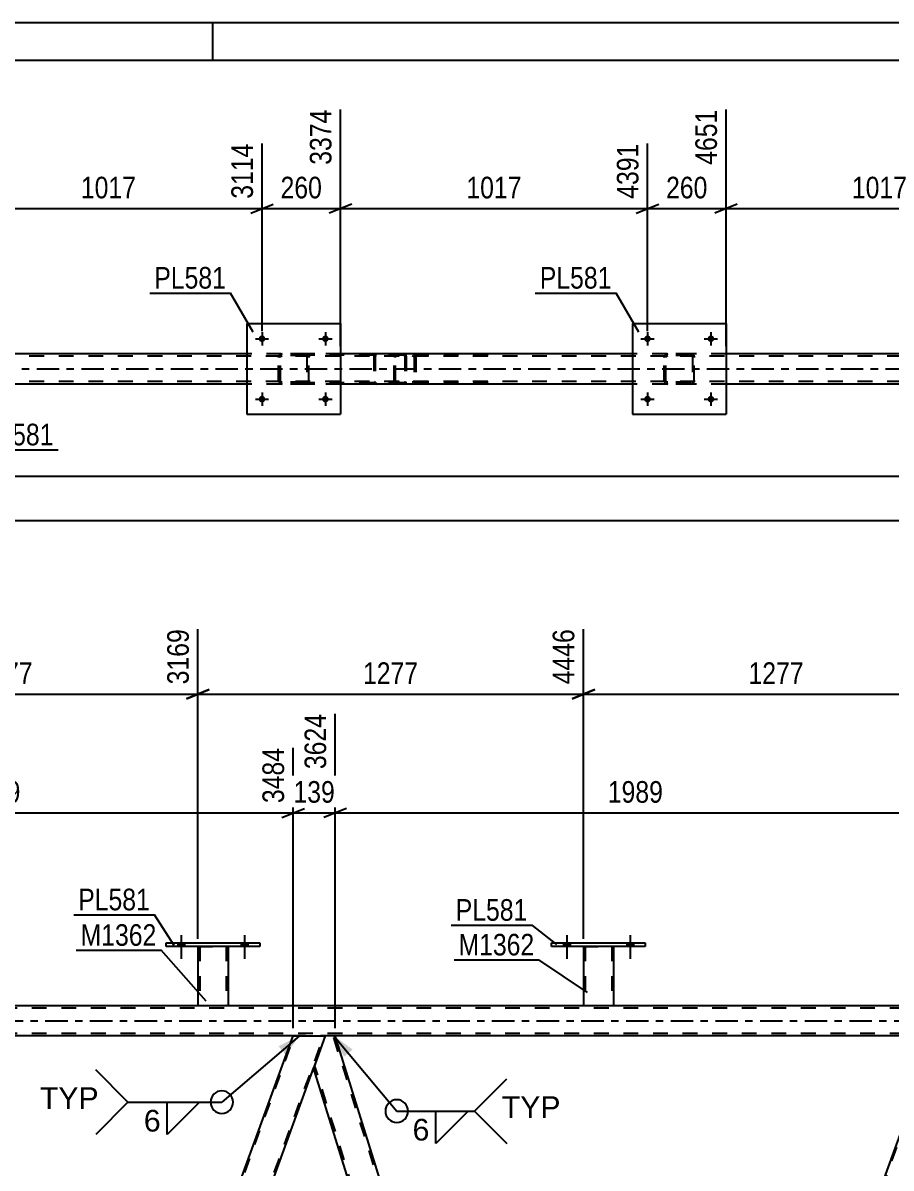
# Model space of a CAD drawing. Header units: millimetres. Extents: x 0 to 841, y 0 to 594.
# Drawn here: x 185.8 to 300.9, y 442.3 to 594 of the extents above; entities that cross this region are included whole.
import ezdxf

# ---------------------------------------------------------------- set-up
doc = ezdxf.new("R2010")
doc.units = ezdxf.units.MM
doc.linetypes.add('DXK_LINE_DOT2', pattern=[3.9198, 1.9599, -1.9599])
doc.linetypes.add('DXK_LINE_DOT3', pattern=[5.9187, 2.979, -0.9799, 0.9799, -0.9799])
doc.styles.add('Arial', font='ARIAL.TTF', dxfattribs={"height": 0.2})
doc.styles.add('Arial Narrow', font='ARIALN.TTF', dxfattribs={"height": 0.2})

# ---------------------------------------------------------------- blocks, each defined once
blk = doc.blocks.new('Unknown-318885327-1133')
at = {"color": 5, "linetype": 'Continuous'}
for p, q in [((841, 594), (0, 594)), ((211, 589), (211, 594)), ((836, 589), (5, 589))]:
    blk.add_line(p, q, dxfattribs=at)
blk = doc.blocks.new('Part-318885327-2967 - 2884')
at = {"color": 7, "linetype": 'DXK_LINE_DOT2'}
for p, q in [((270.78, 549.69), (270.82, 549.87)), ((270.82, 549.87), (270.78, 549.69)), ((270.78, 546.65), (270.78, 549.69)), ((271.02, 549.69), (271.04, 549.78)), ((271.02, 546.65), (271.02, 549.69)), ((271.04, 549.78), (271.09, 549.86)), ((271.08, 550.13), (271.26, 550.17)), ((271.26, 550.17), (271.08, 550.13)), ((271.09, 549.86), (271.17, 549.91)), ((271.17, 549.91), (271.26, 549.93)), ((274.3, 550.17), (271.26, 550.17)), ((274.3, 549.93), (271.26, 549.93)), ((274.3, 550.17), (274.48, 550.13)), ((274.48, 550.13), (274.3, 550.17)), ((274.3, 549.93), (274.39, 549.91)), ((274.39, 549.91), (274.47, 549.86)), ((274.47, 549.86), (274.52, 549.78)), ((274.52, 549.78), (274.54, 549.69)), ((274.54, 549.69), (274.54, 546.65)), ((274.74, 549.87), (274.78, 549.69)), ((274.78, 549.69), (274.74, 549.87)), ((274.78, 546.65), (274.78, 549.69)), ((270.82, 546.46), (270.78, 546.65)), ((270.78, 546.65), (270.82, 546.46)), ((271.04, 546.55), (271.02, 546.65)), ((271.09, 546.48), (271.04, 546.55)), ((271.26, 546.17), (271.08, 546.2)), ((271.08, 546.2), (271.26, 546.17)), ((271.17, 546.42), (271.09, 546.48)), ((271.26, 546.41), (271.17, 546.42)), ((274.3, 546.41), (271.26, 546.41)), ((274.3, 546.17), (271.26, 546.17)), ((274.39, 546.42), (274.3, 546.41)), ((274.48, 546.2), (274.3, 546.17)), ((274.3, 546.17), (274.48, 546.2)), ((274.47, 546.48), (274.39, 546.42)), ((274.52, 546.55), (274.47, 546.48)), ((274.54, 546.65), (274.52, 546.55)), ((274.78, 546.65), (274.74, 546.46)), ((274.74, 546.46), (274.78, 546.65))]:
    blk.add_line(p, q, dxfattribs=at)
at = {"color": 7, "linetype": 'DXK_LINE_DOT3'}
blk.add_line((272.78, 548.17), (272.78, 548.17), dxfattribs=at)
at = {"color": 7, "linetype": 'DXK_LINE_DOT2'}
for centre, start, end in [((271.26, 549.69), 112.5, 157.5), ((271.26, 549.69), 112.5, 157.5), ((274.3, 549.69), 22.5, 67.5), ((274.3, 549.69), 22.5, 67.5), ((271.26, 546.65), 202.5, 247.5), ((271.26, 546.65), 202.5, 247.5), ((274.3, 546.65), 292.5, 337.5), ((274.3, 546.65), 292.5, 337.5)]:
    blk.add_arc(centre, 0.48, start, end, dxfattribs=at)
blk = doc.blocks.new('Part-318885327-2972 - 2884')
at = {"color": 2, "linetype": 'Continuous'}
for p, q in [((266.58, 554.17), (266.58, 542.17)), ((266.58, 554.17), (278.98, 554.17)), ((278.98, 554.17), (278.98, 542.17)), ((266.58, 542.17), (278.98, 542.17))]:
    blk.add_line(p, q, dxfattribs=at)
blk = doc.blocks.new('Part-318885327-2973 - 2884')
at = {"color": 7, "linetype": 'DXK_LINE_DOT2'}
for p, q in [((219.7, 549.69), (219.74, 549.87)), ((219.74, 549.87), (219.7, 549.69)), ((219.7, 546.65), (219.7, 549.69)), ((219.94, 549.69), (219.96, 549.78)), ((219.94, 546.65), (219.94, 549.69)), ((219.96, 549.78), (220.01, 549.86)), ((220, 550.13), (220.18, 550.17)), ((220.18, 550.17), (220, 550.13)), ((220.01, 549.86), (220.09, 549.91)), ((220.09, 549.91), (220.18, 549.93)), ((223.22, 550.17), (220.18, 550.17)), ((223.22, 549.93), (220.18, 549.93)), ((223.22, 550.17), (223.4, 550.13)), ((223.4, 550.13), (223.22, 550.17)), ((223.22, 549.93), (223.31, 549.91)), ((223.31, 549.91), (223.39, 549.86)), ((223.39, 549.86), (223.44, 549.78)), ((223.44, 549.78), (223.46, 549.69)), ((223.46, 549.69), (223.46, 546.65)), ((223.66, 549.87), (223.7, 549.69)), ((223.7, 549.69), (223.66, 549.87)), ((223.7, 546.65), (223.7, 549.69)), ((219.74, 546.46), (219.7, 546.65)), ((219.7, 546.65), (219.74, 546.46)), ((219.96, 546.55), (219.94, 546.65)), ((220.01, 546.48), (219.96, 546.55)), ((220.18, 546.17), (220, 546.2)), ((220, 546.2), (220.18, 546.17)), ((220.09, 546.42), (220.01, 546.48)), ((220.18, 546.41), (220.09, 546.42)), ((223.22, 546.41), (220.18, 546.41)), ((223.22, 546.17), (220.18, 546.17)), ((223.31, 546.42), (223.22, 546.41)), ((223.4, 546.2), (223.22, 546.17)), ((223.22, 546.17), (223.4, 546.2)), ((223.39, 546.48), (223.31, 546.42)), ((223.44, 546.55), (223.39, 546.48)), ((223.46, 546.65), (223.44, 546.55)), ((223.7, 546.65), (223.66, 546.46)), ((223.66, 546.46), (223.7, 546.65))]:
    blk.add_line(p, q, dxfattribs=at)
at = {"color": 7, "linetype": 'DXK_LINE_DOT3'}
blk.add_line((221.7, 548.17), (221.7, 548.17), dxfattribs=at)
at = {"color": 7, "linetype": 'DXK_LINE_DOT2'}
for centre, start, end in [((220.18, 549.69), 112.5, 157.5), ((220.18, 549.69), 112.5, 157.5), ((223.22, 549.69), 22.5, 67.5), ((223.22, 549.69), 22.5, 67.5), ((220.18, 546.65), 202.5, 247.5), ((220.18, 546.65), 202.5, 247.5), ((223.22, 546.65), 292.5, 337.5), ((223.22, 546.65), 292.5, 337.5)]:
    blk.add_arc(centre, 0.48, start, end, dxfattribs=at)
blk = doc.blocks.new('Part-318885327-2978 - 2884')
at = {"color": 2, "linetype": 'Continuous'}
for p, q in [((215.5, 554.17), (215.5, 542.17)), ((215.5, 554.17), (227.9, 554.17)), ((227.9, 554.17), (227.9, 542.17)), ((215.5, 542.17), (227.9, 542.17))]:
    blk.add_line(p, q, dxfattribs=at)
blk = doc.blocks.new('Bolt-318885327-2936 - 2884')
at = {"linetype": 'Continuous'}
for points in [[(269.02, 544.17, -1), (268.14, 544.17, -1)], [(277.42, 544.17, -1), (276.54, 544.17, -1)]]:
    blk.add_hatch(color=1, dxfattribs=at).paths.add_polyline_path(points)
at = {"color": 1, "linetype": 'Continuous'}
for p, q in [((268.58, 545.05), (268.58, 543.29)), ((276.98, 545.05), (276.98, 543.29)), ((267.7, 544.17), (269.46, 544.17)), ((276.1, 544.17), (277.86, 544.17))]:
    blk.add_line(p, q, dxfattribs=at)
blk = doc.blocks.new('Bolt-318885327-2937 - 2884')
at = {"linetype": 'Continuous'}
for points in [[(269.02, 552.17, -1), (268.14, 552.17, -1)], [(277.42, 552.17, -1), (276.54, 552.17, -1)]]:
    blk.add_hatch(color=1, dxfattribs=at).paths.add_polyline_path(points)
at = {"color": 1, "linetype": 'Continuous'}
for p, q in [((267.7, 552.17), (269.46, 552.17)), ((268.58, 553.05), (268.58, 551.29)), ((276.1, 552.17), (277.86, 552.17)), ((276.98, 553.05), (276.98, 551.29))]:
    blk.add_line(p, q, dxfattribs=at)
blk = doc.blocks.new('Bolt-318885327-2938 - 2884')
at = {"linetype": 'Continuous'}
for points in [[(217.94, 544.17, -1), (217.06, 544.17, -1)], [(226.34, 544.17, -1), (225.46, 544.17, -1)]]:
    blk.add_hatch(color=1, dxfattribs=at).paths.add_polyline_path(points)
at = {"color": 1, "linetype": 'Continuous'}
for p, q in [((217.5, 545.05), (217.5, 543.29)), ((225.9, 545.05), (225.9, 543.29)), ((216.62, 544.17), (218.38, 544.17)), ((225.02, 544.17), (226.78, 544.17))]:
    blk.add_line(p, q, dxfattribs=at)
blk = doc.blocks.new('Bolt-318885327-2939 - 2884')
at = {"linetype": 'Continuous'}
for points in [[(217.94, 552.17, -1), (217.06, 552.17, -1)], [(226.34, 552.17, -1), (225.46, 552.17, -1)]]:
    blk.add_hatch(color=1, dxfattribs=at).paths.add_polyline_path(points)
at = {"color": 1, "linetype": 'Continuous'}
for p, q in [((216.62, 552.17), (218.38, 552.17)), ((217.5, 553.05), (217.5, 551.29)), ((225.02, 552.17), (226.78, 552.17)), ((225.9, 553.05), (225.9, 551.29))]:
    blk.add_line(p, q, dxfattribs=at)
blk = doc.blocks.new('Part-318885327-3004 - 2884')
at = {"color": 7, "linetype": 'DXK_LINE_DOT2'}
for p, q in [((236.24, 550.17), (220.91, 550.17)), ((236.24, 550.01), (220.91, 550.01)), ((232.35, 549.97), (232.32, 549.85)), ((232.32, 549.85), (232.32, 546.49)), ((232.49, 549.85), (232.51, 549.91)), ((232.49, 549.85), (232.49, 546.49)), ((232.51, 549.91), (232.54, 549.96)), ((232.66, 550.17), (232.53, 550.14)), ((232.54, 549.96), (232.6, 549.99)), ((232.6, 549.99), (232.66, 550.01)), ((236.37, 550.14), (236.24, 550.17)), ((236.24, 550.01), (236.3, 549.99)), ((236.3, 549.99), (236.33, 549.98)), ((236.33, 549.98), (236.36, 549.96)), ((236.36, 549.96), (236.4, 549.91)), ((236.4, 549.91), (236.41, 549.85)), ((236.41, 549.85), (236.41, 546.49)), ((236.58, 549.85), (236.55, 549.97)), ((236.58, 549.85), (236.58, 546.49)), ((236.24, 546.33), (220.91, 546.33)), ((236.24, 546.17), (220.91, 546.17)), ((232.32, 546.49), (232.35, 546.36)), ((232.51, 546.43), (232.49, 546.49)), ((232.54, 546.37), (232.51, 546.43)), ((232.53, 546.19), (232.66, 546.17)), ((232.54, 546.37), (232.57, 546.35)), ((232.57, 546.35), (232.6, 546.34)), ((232.6, 546.34), (232.66, 546.33)), ((236.3, 546.34), (236.24, 546.33)), ((236.24, 546.17), (236.37, 546.19)), ((236.36, 546.37), (236.3, 546.34)), ((236.4, 546.43), (236.36, 546.37)), ((236.41, 546.49), (236.4, 546.43)), ((236.55, 546.36), (236.58, 546.49))]:
    blk.add_line(p, q, dxfattribs=at)
for centre, start, end in [((232.65, 549.83), 110.7583, 155.68), ((236.25, 549.83), 24.32, 69.2417), ((232.65, 546.5), 204.32, 249.2417), ((236.25, 546.5), 290.7583, 335.68)]:
    blk.add_arc(centre, 0.331, start, end, dxfattribs=at)
blk = doc.blocks.new('Part-318885327-3044 - 2884')
at = {"color": 7, "linetype": 'DXK_LINE_DOT2'}
for p, q in [((235.05, 549.87), (235.03, 549.69)), ((235.03, 546.65), (235.03, 549.69)), ((235.11, 550.03), (235.05, 549.87)), ((235.2, 550.13), (235.11, 550.03)), ((235.17, 549.69), (235.18, 549.78)), ((235.17, 546.65), (235.17, 549.69)), ((235.18, 549.78), (235.21, 549.86)), ((235.3, 550.17), (235.2, 550.13)), ((235.21, 549.86), (235.25, 549.91)), ((235.25, 549.91), (235.3, 549.93)), ((247.46, 550.17), (235.3, 550.17)), ((247.46, 549.93), (235.3, 549.93)), ((236.58, 549.93), (236.58, 550.17)), ((237.59, 550.13), (237.4, 550.17)), ((237.4, 549.93), (237.49, 549.91)), ((237.49, 549.91), (237.57, 549.86)), ((237.57, 549.86), (237.63, 549.78)), ((237.63, 549.78), (237.65, 549.69)), ((237.65, 549.69), (237.65, 546.65)), ((237.88, 549.77), (237.86, 549.87)), ((237.9, 549.69), (237.88, 549.77)), ((237.9, 549.69), (237.9, 546.65)), ((235.05, 546.46), (235.03, 546.65)), ((235.1, 546.34), (235.05, 546.46)), ((235.11, 546.31), (235.1, 546.34)), ((235.11, 546.31), (235.2, 546.2)), ((235.18, 546.55), (235.17, 546.65)), ((235.21, 546.48), (235.18, 546.55)), ((235.2, 546.2), (235.3, 546.17)), ((235.25, 546.42), (235.21, 546.48)), ((235.3, 546.41), (235.25, 546.42)), ((247.46, 546.41), (235.3, 546.41)), ((247.46, 546.17), (235.3, 546.17)), ((236.58, 546.17), (236.58, 546.41)), ((237.49, 546.42), (237.4, 546.41)), ((237.4, 546.17), (237.59, 546.2)), ((237.57, 546.48), (237.49, 546.42)), ((237.63, 546.55), (237.57, 546.48)), ((237.65, 546.65), (237.63, 546.55)), ((237.86, 546.46), (237.88, 546.56)), ((237.88, 546.56), (237.9, 546.65))]:
    blk.add_line(p, q, dxfattribs=at)
for centre, start, end in [((237.41, 549.67), 23.8494, 68.8059), ((237.41, 546.66), 291.1941, 336.1506)]:
    blk.add_arc(centre, 0.492, start, end, dxfattribs=at)
blk = doc.blocks.new('Part-318885327-3094 - 2884')
at = {"color": 7, "linetype": 'DXK_LINE_DOT2'}
for p, q in [((756.99, 549.85), (92.95, 549.85)), ((227.9, 550.17), (215.5, 550.17)), ((278.98, 550.17), (266.58, 550.17)), ((756.99, 546.49), (92.95, 546.49)), ((227.9, 546.17), (215.5, 546.17)), ((278.98, 546.17), (266.58, 546.17))]:
    blk.add_line(p, q, dxfattribs=at)
at = {"color": 2, "linetype": 'Continuous'}
for p, q in [((215.5, 550.17), (176.82, 550.17)), ((266.58, 550.17), (227.9, 550.17)), ((317.66, 550.17), (278.98, 550.17)), ((215.5, 546.17), (176.82, 546.17)), ((266.58, 546.17), (227.9, 546.17)), ((317.66, 546.17), (278.98, 546.17))]:
    blk.add_line(p, q, dxfattribs=at)
at = {"color": 7, "linetype": 'DXK_LINE_DOT3'}
blk.add_line((92.95, 548.17), (756.99, 548.17), dxfattribs=at)
blk = doc.blocks.new('Part-318885327-3912 - 3886')
at = {"color": 2, "linetype": 'Continuous'}
for p, q in [((82.25, 463.85), (788.69, 463.85)), ((221.62, 459.85), (142.06, 459.85)), ((306.76, 459.85), (227.2, 459.85))]:
    blk.add_line(p, q, dxfattribs=at)
at = {"color": 7, "linetype": 'DXK_LINE_DOT2'}
for p, q in [((788.69, 463.53), (82.25, 463.53)), ((788.69, 460.17), (82.25, 460.17)), ((227.2, 459.85), (221.62, 459.85))]:
    blk.add_line(p, q, dxfattribs=at)
at = {"color": 7, "linetype": 'DXK_LINE_DOT3'}
blk.add_line((82.25, 461.85), (788.69, 461.85), dxfattribs=at)
blk = doc.blocks.new('Part-318885327-3922 - 3886')
at = {"color": 7, "linetype": 'DXK_LINE_DOT2'}
for p, q in [((306.93, 459.85), (262.81, 338.63)), ((310.84, 459.85), (266.72, 338.63)), ((309.49, 455.65), (311.01, 459.85)), ((311.01, 459.85), (309.49, 455.65)), ((309.49, 455.65), (309.49, 455.65)), ((263.88, 342.05), (262.64, 338.63)), ((266.89, 338.63), (262.64, 338.63))]:
    blk.add_line(p, q, dxfattribs=at)
at = {"color": 2, "linetype": 'Continuous'}
for p, q in [((306.76, 459.85), (263.88, 342.05)), ((311.01, 459.85), (306.76, 459.85)), ((309.49, 455.65), (266.89, 338.63))]:
    blk.add_line(p, q, dxfattribs=at)
blk = doc.blocks.new('Part-318885327-4232 - 3886')
at = {"color": 2, "linetype": 'Continuous'}
for p, q in [((204.8, 472.17), (217.2, 472.17)), ((204.8, 471.69), (204.8, 472.17)), ((217.2, 472.17), (217.2, 471.69)), ((217.2, 471.69), (204.8, 471.69))]:
    blk.add_line(p, q, dxfattribs=at)
blk = doc.blocks.new('Part-318885327-4025 - 3886')
at = {"color": 7, "linetype": 'DXK_LINE_DOT2'}
for p, q in [((177.67, 338.63), (221.79, 459.85)), ((181.59, 338.63), (225.71, 459.85)), ((225.88, 459.85), (224.35, 455.65)), ((177.5, 338.63), (179.26, 343.45)), ((181.76, 338.63), (183.52, 343.45)), ((181.76, 338.63), (177.5, 338.63))]:
    blk.add_line(p, q, dxfattribs=at)
at = {"color": 2, "linetype": 'Continuous'}
for p, q in [((179.26, 343.45), (221.62, 459.85)), ((221.62, 459.85), (225.88, 459.85)), ((183.52, 343.45), (224.35, 455.65))]:
    blk.add_line(p, q, dxfattribs=at)
blk = doc.blocks.new('Part-318885327-4265 - 3886')
at = {"color": 2, "linetype": 'Continuous'}
for p, q in [((260.08, 471.69), (260.08, 463.85)), ((264.08, 471.69), (264.08, 463.85)), ((260.08, 463.85), (264.08, 463.85))]:
    blk.add_line(p, q, dxfattribs=at)
at = {"color": 7, "linetype": 'DXK_LINE_DOT2'}
for p, q in [((260.08, 471.69), (264.08, 471.69)), ((260.08, 471.69), (260.08, 471.69)), ((260.08, 471.69), (260.08, 471.69)), ((260.32, 471.69), (260.32, 463.85)), ((263.84, 471.69), (263.84, 463.85)), ((264.08, 471.69), (264.08, 471.69)), ((264.08, 471.69), (264.08, 471.69)), ((263.78, 463.85), (263.82, 463.85)), ((263.78, 463.85), (263.82, 463.85)), ((263.82, 463.85), (263.84, 463.85)), ((263.82, 463.85), (263.84, 463.85))]:
    blk.add_line(p, q, dxfattribs=at)
blk = doc.blocks.new('Part-318885327-4077 - 3886')
at = {"color": 2, "linetype": 'Continuous'}
for p, q in [((225.88, 459.85), (224.35, 455.66)), ((227.2, 459.85), (225.88, 459.85)), ((263.9, 342.1), (227.2, 459.85)), ((260.79, 338.63), (224.33, 455.6)), ((224.35, 455.66), (224.35, 455.65)), ((262.64, 338.63), (263.88, 342.05))]:
    blk.add_line(p, q, dxfattribs=at)
at = {"color": 7, "linetype": 'DXK_LINE_DOT2'}
for p, q in [((263.76, 341.73), (226.95, 459.85)), ((224.35, 455.66), (224.33, 455.6)), ((261.04, 338.63), (224.47, 455.97)), ((263.88, 342.05), (263.9, 342.1)), ((262.64, 338.63), (260.79, 338.63))]:
    blk.add_line(p, q, dxfattribs=at)
blk = doc.blocks.new('Bolt-318885327-4186 - 3886')
at = {"linetype": 'Continuous'}
for points in [[(206.36, 471.69), (207.24, 471.69), (207.24, 472.17), (206.36, 472.17)], [(214.76, 471.69), (215.64, 471.69), (215.64, 472.17), (214.76, 472.17)]]:
    blk.add_hatch(color=1, dxfattribs=at).paths.add_polyline_path(points)
at = {"color": 1, "linetype": 'Continuous'}
for p, q in [((206.36, 472.17), (206.36, 471.69)), ((206.8, 473.17), (206.8, 470.05)), ((207.24, 472.17), (207.24, 471.69)), ((214.76, 472.17), (214.76, 471.69)), ((215.2, 473.17), (215.2, 470.05)), ((215.64, 472.17), (215.64, 471.69))]:
    blk.add_line(p, q, dxfattribs=at)
blk = doc.blocks.new('Part-318885327-4237 - 3886')
at = {"color": 2, "linetype": 'Continuous'}
for p, q in [((209, 471.69), (209, 463.85)), ((213, 471.69), (213, 463.85)), ((209, 463.85), (213, 463.85))]:
    blk.add_line(p, q, dxfattribs=at)
at = {"color": 7, "linetype": 'DXK_LINE_DOT2'}
for p, q in [((209, 471.69), (213, 471.69)), ((209, 471.69), (209, 471.69)), ((209, 471.69), (209, 471.69)), ((209.24, 471.69), (209.24, 463.85)), ((212.76, 471.69), (212.76, 463.85)), ((213, 471.69), (213, 471.69)), ((213, 471.69), (213, 471.69)), ((212.74, 463.85), (212.7, 463.85)), ((212.7, 463.85), (212.74, 463.85)), ((212.76, 463.85), (212.74, 463.85)), ((212.74, 463.85), (212.76, 463.85))]:
    blk.add_line(p, q, dxfattribs=at)
blk = doc.blocks.new('Bolt-318885327-4269 - 3886')
at = {"linetype": 'Continuous'}
for points in [[(206.36, 471.69), (207.24, 471.69), (207.24, 472.17), (206.36, 472.17)], [(214.76, 471.69), (215.64, 471.69), (215.64, 472.17), (214.76, 472.17)]]:
    blk.add_hatch(color=1, dxfattribs=at).paths.add_polyline_path(points)
at = {"color": 1, "linetype": 'Continuous'}
for p, q in [((206.36, 472.17), (206.36, 471.69)), ((206.8, 473.17), (206.8, 470.05)), ((207.24, 472.17), (207.24, 471.69)), ((214.76, 472.17), (214.76, 471.69)), ((215.2, 473.17), (215.2, 470.05)), ((215.64, 472.17), (215.64, 471.69))]:
    blk.add_line(p, q, dxfattribs=at)
blk = doc.blocks.new('Part-318885327-4308 - 3886')
at = {"color": 2, "linetype": 'Continuous'}
for p, q in [((255.88, 472.17), (268.28, 472.17)), ((255.88, 471.69), (255.88, 472.17)), ((268.28, 472.17), (268.28, 471.69)), ((268.28, 471.69), (255.88, 471.69))]:
    blk.add_line(p, q, dxfattribs=at)
blk = doc.blocks.new('Bolt-318885327-4321 - 3886')
at = {"linetype": 'Continuous'}
for points in [[(257.44, 471.69), (258.32, 471.69), (258.32, 472.17), (257.44, 472.17)], [(265.84, 471.69), (266.72, 471.69), (266.72, 472.17), (265.84, 472.17)]]:
    blk.add_hatch(color=1, dxfattribs=at).paths.add_polyline_path(points)
at = {"color": 1, "linetype": 'Continuous'}
for p, q in [((257.44, 472.17), (257.44, 471.69)), ((257.88, 473.17), (257.88, 470.05)), ((258.32, 472.17), (258.32, 471.69)), ((265.84, 472.17), (265.84, 471.69)), ((266.28, 473.17), (266.28, 470.05)), ((266.72, 472.17), (266.72, 471.69))]:
    blk.add_line(p, q, dxfattribs=at)
blk = doc.blocks.new('Bolt-318885327-4322 - 3886')
at = {"linetype": 'Continuous'}
for points in [[(257.44, 471.69), (258.32, 471.69), (258.32, 472.17), (257.44, 472.17)], [(265.84, 471.69), (266.72, 471.69), (266.72, 472.17), (265.84, 472.17)]]:
    blk.add_hatch(color=1, dxfattribs=at).paths.add_polyline_path(points)
at = {"color": 1, "linetype": 'Continuous'}
for p, q in [((257.44, 472.17), (257.44, 471.69)), ((257.88, 473.17), (257.88, 470.05)), ((258.32, 472.17), (258.32, 471.69)), ((265.84, 472.17), (265.84, 471.69)), ((266.28, 473.17), (266.28, 470.05)), ((266.72, 472.17), (266.72, 471.69))]:
    blk.add_line(p, q, dxfattribs=at)
blk = doc.blocks.new('StraightDimension-318885327-8478 - 2884')
at = {"color": 7, "linetype": 'Continuous'}
for p, q in [((278.98, 551.17), (278.98, 582.52)), ((319.66, 553.17), (319.66, 578.02)), ((280.48, 570.01), (277.48, 568.81)), ((278.98, 569.41), (319.66, 569.41)), ((318.16, 568.81), (321.16, 570.01))]:
    blk.add_line(p, q, dxfattribs=at)
at = {"color": 0, "linetype": 'Continuous'}
blk.add_wipeout([(319.06, 578.62), (314.86, 578.62), (314.86, 570.11), (319.06, 570.11)], dxfattribs=at)
at = {"color": 0}
blk.add_wipeout([(303.58, 570.16), (303.58, 574.36), (295.06, 574.36), (295.06, 570.16)], dxfattribs=at)
at = {"color": 3, "linetype": 'Continuous', "style": 'Arial Narrow'}
blk.add_text('5668', height=2.863, rotation=90.0002, dxfattribs=at).set_placement((318.46, 570.71))
at = {"color": 3, "style": 'Arial Narrow'}
blk.add_text('1017', height=2.863, dxfattribs=at).set_placement((295.66, 570.76))
blk = doc.blocks.new('StraightDimension-318885327-3131 - 2884')
at = {"color": 7, "linetype": 'Continuous'}
blk.add_line((92.31, 528.09), (799.55, 528.09), dxfattribs=at)
blk = doc.blocks.new('StraightDimension-318885327-3715 - 2884')
at = {"color": 7, "linetype": 'Continuous'}
blk.add_line((92.95, 533.96), (798.91, 533.96), dxfattribs=at)
blk = doc.blocks.new('StraightDimension-318885327-8479 - 2884')
at = {"color": 7, "linetype": 'Continuous'}
for p, q in [((278.98, 551.17), (278.98, 582.52)), ((268.58, 553.17), (268.58, 578.02)), ((267.08, 568.81), (270.08, 570.01)), ((268.58, 569.41), (278.98, 569.41)), ((280.48, 570.01), (277.48, 568.81))]:
    blk.add_line(p, q, dxfattribs=at)
at = {"color": 0}
blk.add_wipeout([(277.12, 570.16), (277.12, 574.36), (270.44, 574.36), (270.44, 570.16)], dxfattribs=at)
at = {"color": 3, "style": 'Arial Narrow'}
blk.add_text('260', height=2.863, dxfattribs=at).set_placement((271.04, 570.76))
at = {"color": 0, "linetype": 'Continuous'}
blk.add_wipeout([(278.38, 583.12), (274.18, 583.12), (274.18, 574.61), (278.38, 574.61)], dxfattribs=at)
at = {"color": 3, "linetype": 'Continuous', "style": 'Arial Narrow'}
blk.add_text('4651', height=2.863, rotation=90.0002, dxfattribs=at).set_placement((277.78, 575.21))
blk = doc.blocks.new('StraightDimension-318885327-8480 - 2884')
at = {"color": 7, "linetype": 'Continuous'}
for p, q in [((227.9, 551.17), (227.9, 582.52)), ((268.58, 553.17), (268.58, 578.02)), ((229.4, 570.01), (226.4, 568.81)), ((227.9, 569.41), (268.58, 569.41)), ((267.08, 568.81), (270.08, 570.01))]:
    blk.add_line(p, q, dxfattribs=at)
at = {"color": 0, "linetype": 'Continuous'}
blk.add_wipeout([(267.98, 578.62), (263.78, 578.62), (263.78, 570.11), (267.98, 570.11)], dxfattribs=at)
at = {"color": 0}
blk.add_wipeout([(252.5, 570.16), (252.5, 574.36), (243.98, 574.36), (243.98, 570.16)], dxfattribs=at)
at = {"color": 3, "linetype": 'Continuous', "style": 'Arial Narrow'}
blk.add_text('4391', height=2.863, rotation=90.0002, dxfattribs=at).set_placement((267.38, 570.71))
at = {"color": 3, "style": 'Arial Narrow'}
blk.add_text('1017', height=2.863, dxfattribs=at).set_placement((244.58, 570.76))
blk = doc.blocks.new('StraightDimension-318885327-8481 - 2884')
at = {"color": 7, "linetype": 'Continuous'}
for p, q in [((227.9, 551.17), (227.9, 582.52)), ((217.5, 553.17), (217.5, 578.02)), ((216, 568.81), (219, 570.01)), ((217.5, 569.41), (227.9, 569.41)), ((229.4, 570.01), (226.4, 568.81))]:
    blk.add_line(p, q, dxfattribs=at)
at = {"color": 0}
blk.add_wipeout([(226.04, 570.16), (226.04, 574.36), (219.36, 574.36), (219.36, 570.16)], dxfattribs=at)
at = {"color": 3, "style": 'Arial Narrow'}
blk.add_text('260', height=2.863, dxfattribs=at).set_placement((219.96, 570.76))
at = {"color": 0, "linetype": 'Continuous'}
blk.add_wipeout([(227.3, 583.12), (223.1, 583.12), (223.1, 574.61), (227.3, 574.61)], dxfattribs=at)
at = {"color": 3, "linetype": 'Continuous', "style": 'Arial Narrow'}
blk.add_text('3374', height=2.863, rotation=90.0002, dxfattribs=at).set_placement((226.7, 575.21))
blk = doc.blocks.new('StraightDimension-318885327-8482 - 2884')
at = {"color": 7, "linetype": 'Continuous'}
for p, q in [((176.82, 551.17), (176.82, 582.52)), ((217.5, 553.17), (217.5, 578.02)), ((178.32, 570.01), (175.32, 568.81)), ((176.82, 569.41), (217.5, 569.41)), ((216, 568.81), (219, 570.01))]:
    blk.add_line(p, q, dxfattribs=at)
at = {"color": 0, "linetype": 'Continuous'}
blk.add_wipeout([(216.9, 578.62), (212.7, 578.62), (212.7, 570.11), (216.9, 570.11)], dxfattribs=at)
at = {"color": 0}
blk.add_wipeout([(201.42, 570.16), (201.42, 574.36), (192.9, 574.36), (192.9, 570.16)], dxfattribs=at)
at = {"color": 3, "linetype": 'Continuous', "style": 'Arial Narrow'}
blk.add_text('3114', height=2.863, rotation=90.0002, dxfattribs=at).set_placement((216.3, 570.71))
at = {"color": 3, "style": 'Arial Narrow'}
blk.add_text('1017', height=2.863, dxfattribs=at).set_placement((193.5, 570.76))
blk = doc.blocks.new('StraightDimension-318885327-5439 - 3886')
at = {"color": 7, "linetype": 'Continuous'}
for p, q in [((142.06, 460.85), (142.06, 502.48)), ((221.62, 460.85), (221.62, 497.98)), ((143.56, 489.97), (140.56, 488.77)), ((220.12, 488.77), (223.12, 489.97)), ((142.06, 489.37), (221.62, 489.37))]:
    blk.add_line(p, q, dxfattribs=at)
at = {"color": 0, "linetype": 'Continuous'}
blk.add_wipeout([(221.02, 498.58), (216.82, 498.58), (216.82, 490.07), (221.02, 490.07)], dxfattribs=at)
at = {"color": 0}
blk.add_wipeout([(186.1, 490.12), (186.1, 494.32), (177.59, 494.32), (177.59, 490.12)], dxfattribs=at)
at = {"color": 3, "linetype": 'Continuous', "style": 'Arial Narrow'}
blk.add_text('3484', height=2.863, rotation=90.0002, dxfattribs=at).set_placement((220.42, 490.67))
at = {"color": 3, "style": 'Arial Narrow'}
blk.add_text('1989', height=2.863, dxfattribs=at).set_placement((178.19, 490.72))
blk = doc.blocks.new('StraightDimension-318885327-4444 - 3886')
at = {"color": 7, "linetype": 'Continuous'}
for p, q in [((209, 472.69), (209, 513.71)), ((260.08, 472.69), (260.08, 513.71)), ((210.5, 505.7), (207.5, 504.5)), ((209, 505.1), (260.08, 505.1)), ((258.58, 504.5), (261.58, 505.7))]:
    blk.add_line(p, q, dxfattribs=at)
at = {"color": 0, "linetype": 'Continuous'}
blk.add_wipeout([(259.48, 514.31), (255.28, 514.31), (255.28, 505.8), (259.48, 505.8)], dxfattribs=at)
at = {"color": 0}
blk.add_wipeout([(238.8, 505.85), (238.8, 510.05), (230.28, 510.05), (230.28, 505.85)], dxfattribs=at)
at = {"color": 3, "linetype": 'Continuous', "style": 'Arial Narrow'}
blk.add_text('4446', height=2.863, rotation=90.0002, dxfattribs=at).set_placement((258.88, 506.4))
at = {"color": 3, "style": 'Arial Narrow'}
blk.add_text('1277', height=2.863, dxfattribs=at).set_placement((230.88, 506.45))
blk = doc.blocks.new('StraightDimension-318885327-4443 - 3886')
at = {"color": 7, "linetype": 'Continuous'}
for p, q in [((260.08, 472.69), (260.08, 513.71)), ((311.16, 472.69), (311.16, 513.71)), ((261.58, 505.7), (258.58, 504.5)), ((260.08, 505.1), (311.16, 505.1)), ((309.66, 504.5), (312.66, 505.7))]:
    blk.add_line(p, q, dxfattribs=at)
at = {"color": 0, "linetype": 'Continuous'}
blk.add_wipeout([(310.56, 514.31), (306.36, 514.31), (306.36, 505.8), (310.56, 505.8)], dxfattribs=at)
at = {"color": 0}
blk.add_wipeout([(289.88, 505.85), (289.88, 510.05), (281.36, 510.05), (281.36, 505.85)], dxfattribs=at)
at = {"color": 3, "linetype": 'Continuous', "style": 'Arial Narrow'}
blk.add_text('5723', height=2.863, rotation=90.0002, dxfattribs=at).set_placement((309.96, 506.4))
at = {"color": 3, "style": 'Arial Narrow'}
blk.add_text('1277', height=2.863, dxfattribs=at).set_placement((281.96, 506.45))
blk = doc.blocks.new('StraightDimension-318885327-4445 - 3886')
at = {"color": 7, "linetype": 'Continuous'}
for p, q in [((157.92, 472.69), (157.92, 513.71)), ((209, 472.69), (209, 513.71)), ((159.42, 505.7), (156.42, 504.5)), ((157.92, 505.1), (209, 505.1)), ((207.5, 504.5), (210.5, 505.7))]:
    blk.add_line(p, q, dxfattribs=at)
at = {"color": 0, "linetype": 'Continuous'}
blk.add_wipeout([(208.4, 514.31), (204.2, 514.31), (204.2, 505.8), (208.4, 505.8)], dxfattribs=at)
at = {"color": 0}
blk.add_wipeout([(187.72, 505.85), (187.72, 510.05), (179.2, 510.05), (179.2, 505.85)], dxfattribs=at)
at = {"color": 3, "linetype": 'Continuous', "style": 'Arial Narrow'}
blk.add_text('3169', height=2.863, rotation=90.0002, dxfattribs=at).set_placement((207.8, 506.4))
at = {"color": 3, "style": 'Arial Narrow'}
blk.add_text('1277', height=2.863, dxfattribs=at).set_placement((179.8, 506.45))
blk = doc.blocks.new('StraightDimension-318885327-5391 - 3886')
at = {"color": 7, "linetype": 'Continuous'}
for p, q in [((227.2, 460.85), (227.2, 502.48)), ((306.76, 460.85), (306.76, 497.98)), ((228.7, 489.97), (225.7, 488.77)), ((305.26, 488.77), (308.26, 489.97)), ((227.2, 489.37), (306.76, 489.37))]:
    blk.add_line(p, q, dxfattribs=at)
at = {"color": 0, "linetype": 'Continuous'}
blk.add_wipeout([(306.16, 498.58), (301.96, 498.58), (301.96, 490.07), (306.16, 490.07)], dxfattribs=at)
at = {"color": 0}
blk.add_wipeout([(271.23, 490.12), (271.23, 494.32), (262.72, 494.32), (262.72, 490.12)], dxfattribs=at)
at = {"color": 3, "linetype": 'Continuous', "style": 'Arial Narrow'}
blk.add_text('5613', height=2.863, rotation=90.0002, dxfattribs=at).set_placement((305.56, 490.67))
at = {"color": 3, "style": 'Arial Narrow'}
blk.add_text('1989', height=2.863, dxfattribs=at).set_placement((263.32, 490.72))
blk = doc.blocks.new('StraightDimension-318885327-5415 - 3886')
at = {"color": 7, "linetype": 'Continuous'}
for p, q in [((227.2, 460.85), (227.2, 502.48)), ((221.62, 460.85), (221.62, 497.98)), ((220.12, 488.77), (223.12, 489.97)), ((228.7, 489.97), (225.7, 488.77)), ((221.62, 489.37), (227.2, 489.37))]:
    blk.add_line(p, q, dxfattribs=at)
at = {"color": 0}
blk.add_wipeout([(227.75, 490.12), (227.75, 494.32), (221.07, 494.32), (221.07, 490.12)], dxfattribs=at)
at = {"color": 3, "style": 'Arial Narrow'}
blk.add_text('139', height=2.863, dxfattribs=at).set_placement((221.67, 490.72))
at = {"color": 0, "linetype": 'Continuous'}
blk.add_wipeout([(226.6, 503.08), (222.4, 503.08), (222.4, 494.57), (226.6, 494.57)], dxfattribs=at)
at = {"color": 3, "linetype": 'Continuous', "style": 'Arial Narrow'}
blk.add_text('3624', height=2.863, rotation=90.0002, dxfattribs=at).set_placement((226, 495.17))
blk = doc.blocks.new('Mark-318885327-2968 - 2884')
at = {"color": 0}
blk.add_wipeout([(263.81, 558.81), (263.81, 561.81), (254.31, 561.81), (254.31, 558.81)], dxfattribs=at)
blk.add_wipeout([(263.81, 558.81), (263.81, 561.81), (254.31, 561.81), (254.31, 558.81)], dxfattribs=at)
at = {"color": 30, "linetype": 'Continuous'}
for p in [(253.71, 558.21), (267.41, 553.02)]:
    blk.add_line(p, (264.41, 558.21), dxfattribs=at)
at = {"color": 3, "style": 'Arial Narrow'}
blk.add_text('PL581', height=2.863, dxfattribs=at).set_placement((254.31, 558.81))
blk = doc.blocks.new('Mark-318885327-2974 - 2884')
at = {"color": 0}
blk.add_wipeout([(212.73, 558.81), (212.73, 561.81), (203.23, 561.81), (203.23, 558.81)], dxfattribs=at)
blk.add_wipeout([(212.73, 558.81), (212.73, 561.81), (203.23, 561.81), (203.23, 558.81)], dxfattribs=at)
at = {"color": 30, "linetype": 'Continuous'}
for p in [(202.63, 558.21), (216.33, 553.02)]:
    blk.add_line(p, (213.33, 558.21), dxfattribs=at)
at = {"color": 3, "style": 'Arial Narrow'}
blk.add_text('PL581', height=2.863, dxfattribs=at).set_placement((203.23, 558.81))
blk = doc.blocks.new('Mark-318885327-2948 - 2884')
at = {"color": 0}
blk.add_wipeout([(189.88, 538.05), (189.88, 541.05), (180.38, 541.05), (180.38, 538.05)], dxfattribs=at)
blk.add_wipeout([(189.88, 538.05), (189.88, 541.05), (180.38, 541.05), (180.38, 538.05)], dxfattribs=at)
at = {"color": 30, "linetype": 'Continuous'}
for p, q in [((175.76, 542.74), (179.78, 537.45)), ((179.78, 537.45), (190.48, 537.45))]:
    blk.add_line(p, q, dxfattribs=at)
at = {"color": 3, "style": 'Arial Narrow'}
blk.add_text('PL581', height=2.863, dxfattribs=at).set_placement((180.38, 538.05))
blk = doc.blocks.new('WeldMark-318885327-5686 - 3886')
at = {"linetype": 'Continuous'}
blk.add_hatch(color=30, dxfattribs=at).paths.add_polyline_path([(228.36, 457.07), (227.01, 459.85), (229.51, 458.03)])
at = {"color": 30, "linetype": 'Continuous'}
blk.add_line((227.01, 459.85), (235.35, 449.88), dxfattribs=at)
at = {"color": 3, "linetype": 'Continuous'}
for q in [(249.96, 454.17), (249.96, 445.6)]:
    blk.add_line((245.67, 449.88), q, dxfattribs=at)
blk.add_arc((235.35, 449.88), 1.5, 90, 270, dxfattribs=at)
at = {"color": 0}
blk.add_wipeout([(239.87, 445.78), (239.87, 449.18), (237.25, 449.18), (237.25, 445.78)], dxfattribs=at)
at = {"color": 30, "linetype": 'Continuous'}
blk.add_line((235.35, 449.88), (245.67, 449.88), dxfattribs=at)
at = {"color": 3, "linetype": 'Continuous'}
for p, q in [((240.53, 449.88), (244.82, 449.88)), ((244.82, 449.88), (240.53, 445.6)), ((240.53, 445.6), (240.53, 449.88))]:
    blk.add_line(p, q, dxfattribs=at)
blk.add_arc((235.35, 449.88), 1.5, 270, 90, dxfattribs=at)
at = {"color": 3, "style": 'Arial'}
blk.add_text('6', height=2.87, dxfattribs=at).set_placement((237.45, 445.98))
at = {"color": 0, "linetype": 'Continuous'}
blk.add_wipeout([(257.05, 448.98), (257.05, 451.98), (249.27, 451.98), (249.27, 448.98)], dxfattribs=at)
blk.add_wipeout([(257.05, 448.98), (257.05, 451.98), (249.27, 451.98), (249.27, 448.98)], dxfattribs=at)
at = {"color": 3, "linetype": 'Continuous', "style": 'Arial'}
blk.add_text('TYP', height=2.865, dxfattribs=at).set_placement((249.27, 448.98))
blk = doc.blocks.new('Mark-318885327-4304 - 3886')
at = {"color": 0}
blk.add_wipeout([(252.68, 475.09), (252.68, 478.09), (243.17, 478.09), (243.17, 475.09)], dxfattribs=at)
blk.add_wipeout([(252.68, 475.09), (252.68, 478.09), (243.17, 478.09), (243.17, 475.09)], dxfattribs=at)
at = {"color": 30, "linetype": 'Continuous'}
for p in [(242.57, 474.49), (256.55, 471.93)]:
    blk.add_line(p, (253.28, 474.49), dxfattribs=at)
at = {"color": 3, "style": 'Arial Narrow'}
blk.add_text('PL581', height=2.863, dxfattribs=at).set_placement((243.17, 475.09))
blk = doc.blocks.new('Mark-318885327-4233 - 3886')
at = {"color": 0}
blk.add_wipeout([(203.52, 471.77), (203.52, 474.77), (193.47, 474.77), (193.47, 471.77)], dxfattribs=at)
blk.add_wipeout([(203.52, 471.77), (203.52, 474.77), (193.47, 474.77), (193.47, 471.77)], dxfattribs=at)
at = {"color": 30, "linetype": 'Continuous'}
for p in [(192.87, 471.17), (210.1, 464.45)]:
    blk.add_line(p, (204.12, 471.17), dxfattribs=at)
at = {"color": 3, "style": 'Arial Narrow'}
blk.add_text('M1362', height=2.863, dxfattribs=at).set_placement((193.47, 471.77))
blk = doc.blocks.new('Mark-318885327-4228 - 3886')
at = {"color": 0}
blk.add_wipeout([(202.66, 476.47), (202.66, 479.47), (193.15, 479.47), (193.15, 476.47)], dxfattribs=at)
blk.add_wipeout([(202.66, 476.47), (202.66, 479.47), (193.15, 479.47), (193.15, 476.47)], dxfattribs=at)
at = {"color": 30, "linetype": 'Continuous'}
for p in [(192.55, 475.87), (205.84, 471.83)]:
    blk.add_line(p, (203.26, 475.87), dxfattribs=at)
at = {"color": 3, "style": 'Arial Narrow'}
blk.add_text('PL581', height=2.863, dxfattribs=at).set_placement((193.15, 476.47))
blk = doc.blocks.new('Mark-318885327-4261 - 3886')
at = {"color": 0}
blk.add_wipeout([(253.59, 470.49), (253.59, 473.49), (243.54, 473.49), (243.54, 470.49)], dxfattribs=at)
blk.add_wipeout([(253.59, 470.49), (253.59, 473.49), (243.54, 473.49), (243.54, 470.49)], dxfattribs=at)
at = {"color": 30, "linetype": 'Continuous'}
for p in [(242.94, 469.89), (260.61, 465.6)]:
    blk.add_line(p, (254.19, 469.89), dxfattribs=at)
at = {"color": 3, "style": 'Arial Narrow'}
blk.add_text('M1362', height=2.863, dxfattribs=at).set_placement((243.54, 470.49))
blk = doc.blocks.new('WeldMark-318885327-5671 - 3886')
at = {"linetype": 'Continuous'}
blk.add_hatch(color=30, dxfattribs=at).paths.add_polyline_path([(219.68, 458.47), (222.45, 459.85), (220.66, 457.33)])
at = {"color": 30, "linetype": 'Continuous'}
blk.add_line((222.45, 459.85), (212.17, 451.07), dxfattribs=at)
at = {"color": 3, "linetype": 'Continuous'}
for q in [(195.46, 455.35), (195.46, 446.78)]:
    blk.add_line((199.74, 451.07), q, dxfattribs=at)
for start, end in [(90, 270), (270, 90)]:
    blk.add_arc((212.17, 451.07), 1.5, start, end, dxfattribs=at)
at = {"color": 0}
blk.add_wipeout([(204.27, 446.97), (204.27, 450.37), (201.64, 450.37), (201.64, 446.97)], dxfattribs=at)
at = {"color": 30, "linetype": 'Continuous'}
blk.add_line((199.74, 451.07), (212.17, 451.07), dxfattribs=at)
at = {"color": 3, "linetype": 'Continuous'}
for p, q in [((204.92, 451.07), (209.21, 451.07)), ((209.21, 451.07), (204.92, 446.78)), ((204.92, 446.78), (204.92, 451.07))]:
    blk.add_line(p, q, dxfattribs=at)
at = {"color": 3, "style": 'Arial'}
blk.add_text('6', height=2.87, dxfattribs=at).set_placement((201.84, 447.17))
at = {"color": 0, "linetype": 'Continuous'}
blk.add_wipeout([(195.84, 450.17), (195.84, 453.17), (188.07, 453.17), (188.07, 450.17)], dxfattribs=at)
blk.add_wipeout([(195.84, 450.17), (195.84, 453.17), (188.07, 453.17), (188.07, 450.17)], dxfattribs=at)
at = {"color": 3, "linetype": 'Continuous', "style": 'Arial'}
blk.add_text('TYP', height=2.865, dxfattribs=at).set_placement((188.07, 450.17))

msp = doc.modelspace()

# ---------------------------------------------------------------- block references
for name in ['Unknown-318885327-1133', 'Part-318885327-2978 - 2884', 'Part-318885327-2972 - 2884', 'Bolt-318885327-2939 - 2884', 'Bolt-318885327-2937 - 2884', 'Part-318885327-3094 - 2884', 'Part-318885327-2973 - 2884', 'Part-318885327-3004 - 2884', 'Part-318885327-3044 - 2884', 'Part-318885327-2967 - 2884', 'Bolt-318885327-2938 - 2884', 'Bolt-318885327-2936 - 2884', 'Part-318885327-4232 - 3886', 'Bolt-318885327-4186 - 3886', 'Bolt-318885327-4269 - 3886', 'Part-318885327-4308 - 3886', 'Bolt-318885327-4321 - 3886', 'Bolt-318885327-4322 - 3886', 'Part-318885327-4237 - 3886', 'Part-318885327-4265 - 3886', 'Part-318885327-3912 - 3886', 'Part-318885327-4025 - 3886', 'Part-318885327-4077 - 3886', 'Part-318885327-3922 - 3886']:
    msp.add_blockref(name, (0, 0))

# ---------------------------------------------------------------- next in the draw order: block references
for name in ['StraightDimension-318885327-8478 - 2884', 'StraightDimension-318885327-3131 - 2884', 'StraightDimension-318885327-5439 - 3886', 'WeldMark-318885327-5671 - 3886', 'WeldMark-318885327-5686 - 3886']:
    msp.add_blockref(name, (0, 0))

# ---------------------------------------------------------------- next in the draw order: block references
for name in ['StraightDimension-318885327-8479 - 2884', 'StraightDimension-318885327-3715 - 2884', 'StraightDimension-318885327-4444 - 3886']:
    msp.add_blockref(name, (0, 0))

# ---------------------------------------------------------------- next in the draw order: block references
for name in ['StraightDimension-318885327-8480 - 2884', 'Mark-318885327-2948 - 2884', 'StraightDimension-318885327-4445 - 3886', 'StraightDimension-318885327-4443 - 3886']:
    msp.add_blockref(name, (0, 0))

# ---------------------------------------------------------------- next in the draw order: block references
for name in ['StraightDimension-318885327-8481 - 2884', 'Mark-318885327-2968 - 2884', 'StraightDimension-318885327-5391 - 3886', 'Mark-318885327-4233 - 3886']:
    msp.add_blockref(name, (0, 0))

# ---------------------------------------------------------------- next in the draw order: block references
for name in ['StraightDimension-318885327-8482 - 2884', 'StraightDimension-318885327-5415 - 3886', 'Mark-318885327-4228 - 3886', 'Mark-318885327-4304 - 3886']:
    msp.add_blockref(name, (0, 0))

# ---------------------------------------------------------------- next in the draw order: block references
for name in ['Mark-318885327-2974 - 2884', 'Mark-318885327-4261 - 3886']:
    msp.add_blockref(name, (0, 0))

doc.saveas('drawing.dxf')
